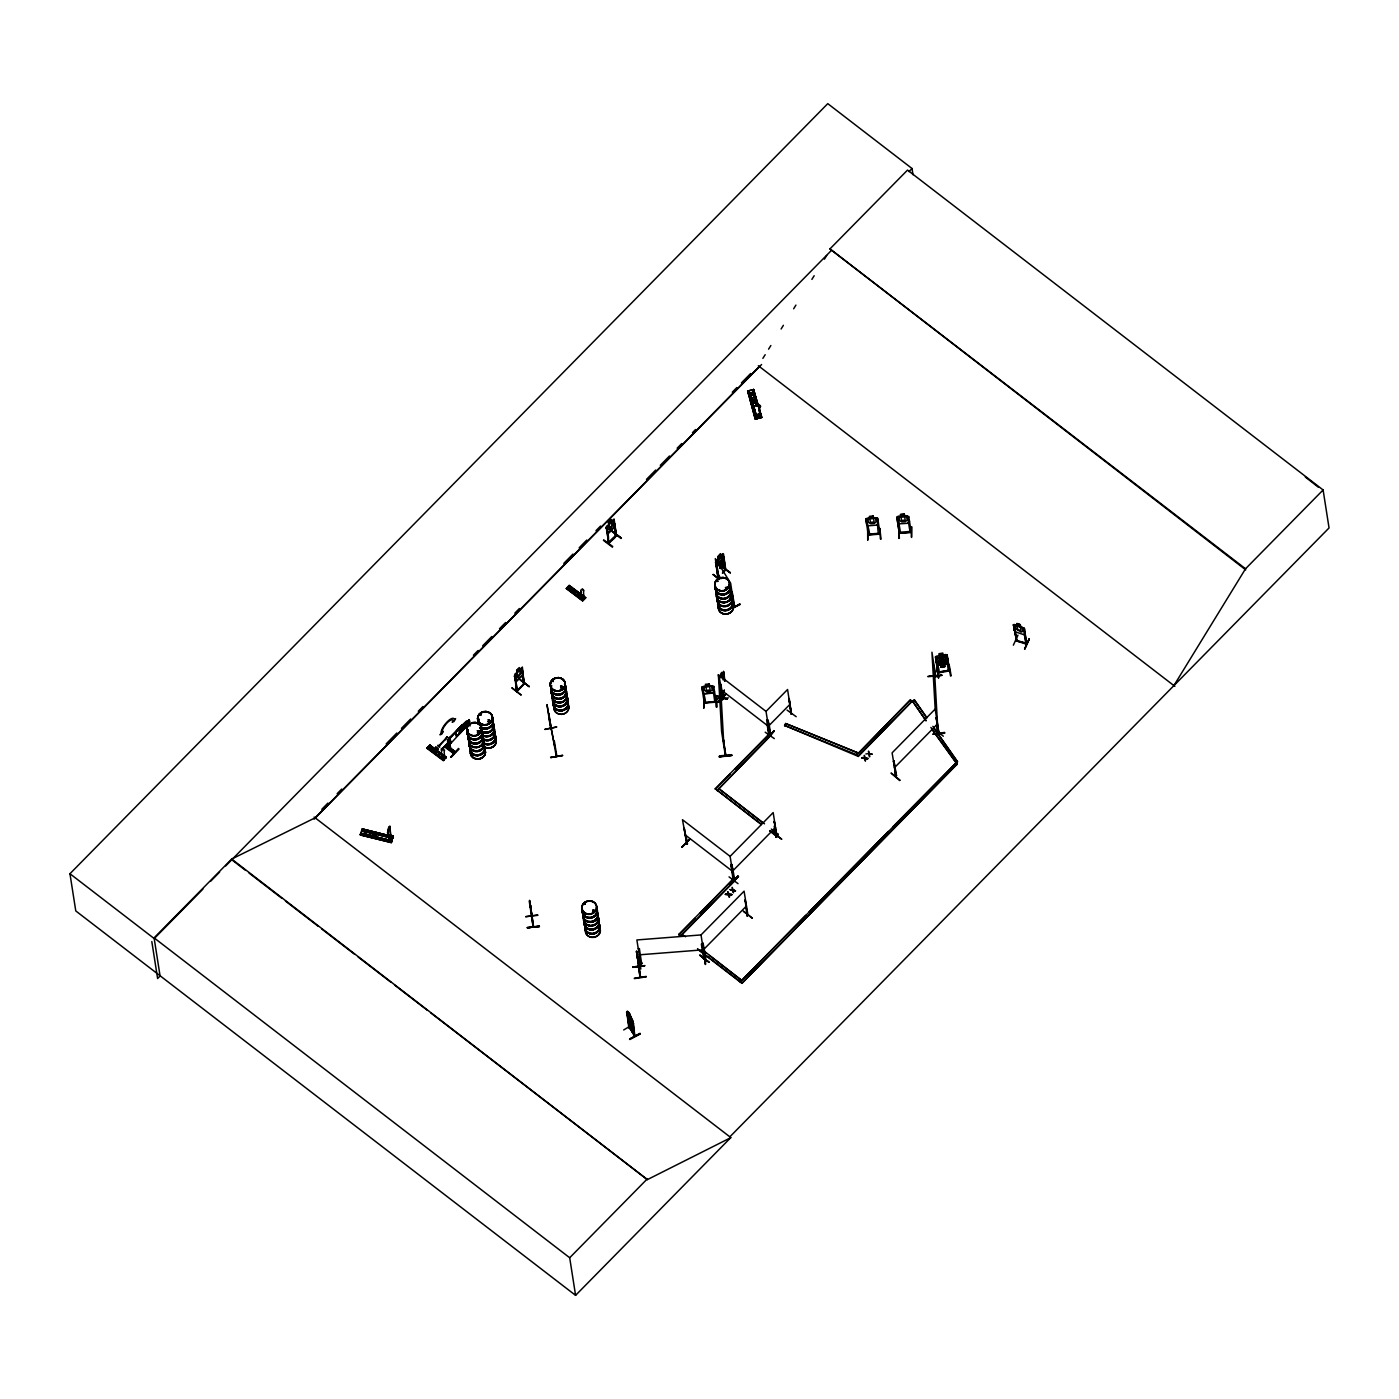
<?xml version="1.0" encoding="UTF-8"?>
<svg xmlns="http://www.w3.org/2000/svg" width="1399" height="1399" viewBox="0 0 1399 1399"><rect width="100%" height="100%" fill="white"/><g stroke="black" fill="none" stroke-linecap="round" stroke-linejoin="round"><path stroke-width="1.5" d="M531.445 916.1L533.159 926.96L531.095 910.959M638.381 966.359L640.095 977.236L636.65 951.827M441.367 750.389L441.699 751.823A2.676 0.962 -53 0 0 441.647 754.166L442.749 758.573L444.532 756.719L444.148 751.56A2.676 0.962 -53 0 0 443.483 749.986C439.601 747.503 440.09 752.172 447.767 742.904M443.623 757.401L444.83 757.628L443.763 757.349M444.322 757.331L444.217 757.384M449.289 740.019L448.537 739.162L449.551 740.071L447.663 740.228L448.817 738.829L448.275 740.543M583.803 598.195L583.086 597.303L584.205 597.933M390.618 837.774L390.478 837.074M391.895 837.861L392.035 840.047L392.35 836.847L391.772 839.977M758.66 416.185L757.471 414.961L758.713 416.57M686.175 843.195L687.416 843.964L685.93 835.22M733.093 879.796L730.977 864.512L733.933 880.373L730.103 856.363L682.467 819.709L686.996 844.331L686.052 843.16M687.049 843.929L686.472 842.723M722.583 698.346L722.776 699.29M720.083 683.481L722.618 699.692L720.607 684.391C719.995 684.041 719.208 684.059 720.887 684.094L723.178 698.87M723.038 699.343L722.461 697.856M732.569 868.534C733.758 881.457 732.342 878.677 734.143 879.534M769.957 735.052L770.517 735.244C769.17 716.865 764.274 712.266 768.96 734.86L770.429 734.702L769.31 734.353M389.954 827.089L390.881 836.759L389.656 840.204L388.048 833.682L389.429 840.134L390.636 836.707L390.006 828.873M390.146 827.946L389.796 826.127L388.415 828.068M390.531 837.389L390.951 837.319M390.811 837.371L391.3 837.494M391.545 837.546L392.087 838.421M724.227 679.354L723.65 671.468L720.835 677.431M449.604 738.882L449.044 738.06L450.356 743.901L463.314 729.771M449.813 737.308L449.988 737.885M436.051 751.648L435.561 750.686M573.642 591.585L574.132 592.546M575.111 591.095L574.814 592.564M551.136 727.952L550.751 729.036L551.206 727.935M556.312 756.422L546.992 704.589L550.699 728.966M556.872 756.317L554.336 740.98M723.248 698.661L722.549 698.503M722.951 698.801L722.111 699.675M725.731 754.918L725.207 753.921L725.836 755.373M935.214 677.029L935.704 675.525M937.89 733.513L938.991 732.132M470.291 725.749L469.784 725.959M477.689 732.342L477.986 733.583L479.315 733.198M477.811 732.709L479.053 731.694M480.032 715.361L480.452 714.329L481.064 715.169M481.046 714.679L479.892 714.679M479.053 733.059L479.123 732.289M480.259 715.134L480.522 714.382M489.318 722.356L488.461 721.394L489.615 721.132M488.251 721.254L489.528 720.677L489.685 722.234M490.367 721.552L488.793 722.514M552.465 681.121L553.392 680.683M561.104 687.539L561.786 688.483M562.573 688.133L561.733 688.378M585.237 904.244L584.082 904.331L585.114 903.771M592.686 911.781L592.844 910.347L593.508 911.641M717.057 581.057L718.229 581.18M727.253 588.279L725.679 588.507L725.924 587.318M715.903 695.95L727.235 699.22L715.903 695.548M727.428 587.125L725.731 587.772L727.148 587.842M727.183 699.273L715.921 695.828M718.107 564.514L720.625 563.832L722.636 559.705L721.237 563.64L723.213 563.919L720.8 564.601L719.751 567.609M722.986 679.827L722.916 673.269L722.129 674.318C721.482 667.41 720.275 681.768 720.415 675.56M752.487 401.548L753.851 400.324M935.231 676.277C959.207 673.251 912.218 677.746 933.343 676.207M938.029 733.286L938.607 732.132M937.802 733.601L938.904 731.59L938.187 733.845L936.281 717.879L935.861 718.859M360.295 834.923L391.388 842.6L360.277 834.941L360.907 833.122L392 840.886L360.732 833.314M361.729 830.761L388.695 837.354L361.711 830.779L362.358 828.96L393.416 836.794L362.341 828.995M391.353 842.653L393.102 835.903L389.954 835.116L389.936 836.305M392 840.834L391.615 841.953M393.259 836.882L392.839 838.386M721.919 696.877L721.797 695.81M720.782 693.117L721.412 697.471L724.297 690.039M372.764 834.259L373.655 835.868M716.358 565.511C716.218 562.276 721.622 554.266 723.913 557.309M719.103 566.193L723.633 561.454L724.227 558.691M522.474 675.14L522.317 667.393L515.199 674.056M515.234 680.474L516.336 681.453L522.561 675.14L523.174 672.394M614.756 524.258L614.161 526.916C599.716 540.399 614.686 530.046 614.948 524.258M556.12 755.477L556.819 756.282M449.918 743.499L451.02 742.572M721.447 697.367L724.35 690.424M360.417 834.364L391.493 842.093L360.382 834.311L362.166 828.96L389.289 835.693M392.909 838.036L361.816 830.149L391.003 837.214M362.114 829.659L393.189 837.441M388.345 829.082L388.03 833.909M770.377 734.685L769.59 735.332L768.785 734.09M713.158 574.674L719.296 578.749M580.917 589.993L582.579 588.822L582.841 590.291A2.676 0.962 -53 0 1 583.505 591.864L583.89 597.023L582.124 598.859L580.882 594.365M699.955 955.447L709.031 962.25L699.955 955.167M729.036 876.876L738.025 883.661M512.034 688.081L520.97 694.918M603.808 539.944L612.745 546.502M718.107 577.385L718.544 576.913M725.119 569.953L725.469 568.938M725.889 569.813L724.682 570.407L725.556 569.48M704.869 958.49L705.516 957.65M733.496 879.394L734.597 879.079M733.461 880.146L731.922 864.425L734.667 879.569L733.531 880.058M747.258 915.785L747.451 914.316M775.798 837.127C777.424 833.437 775.011 839.103 777.022 836.532M516.913 690.966L524.503 683.167M517.315 690.459L516.423 691.368L514.902 675.665L516.808 691.631L524.817 683.412M523.733 683.866L524.415 683.254M522.317 667.393L524.083 683.674M615.665 535.642L616.19 534.488M388.642 828.138L387.453 832.772L388.292 833.734M734.108 606.694L734.737 606.257M629.655 1024.295C626.175 1015.132 633.502 1034.893 634.237 1030.416M633.992 1031.43L632.925 1023.946L633.52 1025.624M633.205 1024.82C627.941 1025.484 625.213 1004.587 628.518 1013.576M627.417 1015.307L627.836 1014.362M627.469 1015.429L627.784 1014.555L633.187 1024.313M388.135 840.274L388.292 841.254L389.954 835.116M362.988 833.629L391.423 840.659L391.44 842.023M393.084 837.074L393.102 835.903M758.555 416.78L757.943 414.821L757.751 416.08M791.537 713.21L791.344 714.102L788.984 698.556L790.907 713.857M447.837 740.054L449.062 739.004M449.394 740.246L450.181 750.179L447.645 740.071C447.208 747.731 451.667 754.044 449.324 743.184M450.111 750.091L449.114 738.13M434.372 751.193L434.582 752.137M477.724 732.709L479.297 732.586M479.56 733.076L479.42 732.027M552.483 680.963L553.182 680.683M560.789 687.678L562.171 686.839M585.324 904.156L584.082 903.964M717.495 581.512L717.302 580.917M593.193 910.137L593.508 911.658M594.505 911.431L594.19 910.189M727.497 588.157L727.358 587.108M937.592 671.992L938.904 672.744L938.904 671.782M949.431 670.453L937.645 672.359M719.786 686.734L719.82 679.757M720.922 678.043L722.216 674.93L722.758 678.358M723.283 673.584L723.266 672.534L724.28 679.949M723.86 692.12L721.867 697.576L721.674 696.527M628.746 1026.936L634.901 1035.68M629.637 1027.443L629.34 1028.282L626.857 1012.281L628.763 1027.268M1016.653 641.022L1013.348 624.706L1014.485 624.514L1024.313 628.326L1026.814 644.327L1015.691 640.707M1013.628 625.44L1016.811 641.109L1015.622 632.156M1014.065 629.725L1015.569 631.893L1024.068 634.761L1025.082 633.24M1020.553 626.472L1020.273 624.636C1011.897 623.255 1021.48 622.59 1020.396 626.595L1022.319 627.819L1022.861 631.229L1021.253 632.103L1015.796 628.903L1015.254 625.475L1016.898 625.266M1015.482 631.911L1014.24 629.637M1016.548 640.532L1013.488 624.776M1016.793 641.004L1026.883 643.435M1023.369 629.078L1024.523 629.06L1023.369 629.078L1026.569 644.309M1025.659 643.033L1024.523 635.111M1025.904 643.05L1025.764 644.1M1015.587 640.095L1026.779 643.4M1029.139 638.818L1024.61 649.171L1029.332 639.133M1024.61 649.171L1029.209 638.871M718.404 577L718.054 578.084L715.606 561.926L718.089 558.533L717.617 563.989L719.138 564.077L721.569 561.524L722.618 558.691L722.094 555.263L720.695 556.033L720.398 553.969L717.809 556.715L718.194 558.621M715.711 562.013L722.444 554.109L720.782 555.875M724.682 562.188L719.786 568.099M724.105 563.692L724.105 557.274M515.147 673.986L516.948 691.473M614.126 527.353C618.428 537.566 615.717 536.447 608.757 543.372L606.222 527.283L614.178 519.326L613.007 519.659M388.73 827.246L390.164 826.547M444.2 759.622L427.674 747.433L444.183 759.64L443.308 760.566L426.975 748.343L430.035 745.142L429.108 746.104L445.809 757.926L429.143 746.087M443.273 760.601L446.333 757.384L429.808 745.09L427.394 747.905M445.582 757.996L429.266 745.842M446.089 757.471L429.808 745.212L446.141 757.506L444.13 755.792M568.501 586.391L569.393 585.464L566.525 588.279L582.666 600.87L566.333 588.647L569.166 585.394L585.674 597.705L584.799 598.632L568.641 586.041L584.817 598.597M566.857 588.105L583.558 599.944L567.207 587.737M582.631 600.905L585.691 597.688M585.272 598.125L583.505 596.079M935.983 660.415L937.033 658.369L946.196 656.813L937.05 658.492L936.001 660.538M947.77 659.821L946.773 661.919L937.767 663.336L936.211 661.902L937.785 663.441L946.878 661.972L947.927 659.926M640.48 963.526L641.809 963.421L640.55 963.946M703.452 958.053L704.624 957.913M704.152 702.718L714.784 701.494M712.633 686.979L713.717 686.892L712.633 686.979L714.906 702.298L716.096 701.231M880.023 533.211L868.254 534.086C867.223 534.663 870.195 534.488 869.216 534.051M876.596 519.344C878.135 516.423 876.928 532.162 879.062 534.313L880.111 533.753L868.114 534.645M899.102 532.319L900.536 533.124L898.053 517.875M909.787 531.48L911.099 532.302L899.33 533.211L896.899 517.21L898.053 516.458L908.738 516.406L911.221 532.285L899.452 533.316M909.875 532.022L911.046 531.882M856.608 755.075L910.382 699.902L912.113 701.231L858.356 756.422L784.577 725.416L785.626 723.51L857.57 752.714L785.626 723.51M784.664 725.871L785.696 723.982M858.356 756.422L856.538 754.621L857.57 752.714M458.312 728.722L455.672 731.957L456.441 736.329L466.269 726.99L466.462 721.184L455.777 732.027L456.441 736.329L459.169 734.143M877.243 525.027L878.275 523.034L877.523 518.277M878.415 523.156L877.348 525.08L868.079 525.814L866.576 523.96L868.167 525.744M909.367 521.197L908.318 523.069L909.507 521.32M722.583 567.347L722.863 560.142L721.342 560.055L718.911 562.608L718.387 559.198L720.8 556.645L721.324 560.055L718.929 562.608M718.876 577.245L718.142 578.032L715.326 558.621L730.628 583.173L734.23 607.114M725.714 569.306L722.479 572.856M722.531 573.24L725.871 569.708M762.875 358.371L765.166 354.699M768.576 349.19L770.866 345.518M781.114 328.992L783.388 325.32M793.653 308.777L795.926 305.104M811.892 279.398L814.166 275.725M824.413 259.182L826.704 255.51M1173.901 685.597L1245.53 568.781L829.939 248.917L907.514 170.101L1323.104 489.965L1329.05 527.948L729.753 1136.932L730.715 1137.702L647.37 1179.619L430.927 1013.016M608.88 524.048L607.638 526.007L608.18 529.417L609.737 529.539L613.304 524.205L612.762 520.795L611.346 521.53L611.048 519.466L608.39 522.159L608.775 524.065L608.39 522.159M517.105 672.185L515.881 674.143L516.406 677.553L517.962 677.676L521.53 672.359L521.005 668.932L519.571 669.666L519.274 667.62L516.616 670.313L517 672.219L516.721 670.278M775.798 836.445L777.005 836.445M705.183 957.248C704.781 963.316 705.131 948.015 703.487 947.088M641.564 963.334L640.427 962.932L641.686 962.827L640.637 963.981L636.877 939.953L701.021 934.934L744.093 891.163L747.835 914.474M895.482 775.868L896.602 775.553L895.447 776.62L893.926 760.899L896.497 775.536M936.683 667.428L938.519 677.92M609.422 542.655L608.652 543.389L606.676 527.528M516.511 691.281L524.642 682.992M517.56 690.949L514.902 675.665M640.829 969.035L639.5 958.402M703.749 697.524L703.802 708.279L703.802 697.262M867.677 529.504L867.73 540.259L867.747 529.242M899.382 538.335L898.718 527.685M427.01 748.308L427.674 747.433M566.385 588.612L567.26 587.685M444.69 746.926L453.713 753.694M454.028 753.064L445.057 746.227L454.01 753.396M899.662 780.572L891.058 773.035L900.099 780.152M603.441 540.329L612.395 547.166M512.017 687.801L521.04 694.936M435.666 752.155L435.998 751.141M573.73 591.48L575.129 591.2M477.479 732.202L478.371 733.286M704.904 958.857L703.557 958.962L705.586 958.035M641.686 963.841L639.36 948.539M705.236 702.525L705.428 702.438M705.341 703.032L705.271 702.071M715.868 701.738L704.274 702.7M705.848 686.157L701.861 687.066L704.292 703.067L716.201 702.141L713.7 686.14L703.085 686.489M869.111 534.558L868.342 534.628M869.286 535.013L869.321 534.978C870.58 532.547 864.739 517.473 866.995 520.096M878.939 534.313L878.939 533.194L880.146 534.121L877.645 518.12L873.606 517.892M899.225 532.302L910.994 531.375M899.312 532.844L900.519 532.757M754.953 401.933L752.837 402.23M372.921 834.119L375.247 834.136M719.156 564.077L721.569 561.506L722.094 564.934L719.681 567.487M720.363 568.554L722.006 567.522M717.897 556.785L720.398 553.969M718.054 577.49L716.131 562.101L717.11 566.595M716.445 562.346L715.414 562.853M722.741 555.665L723.143 554.686L725.049 570.005M713.28 574.604L718.911 579.536M730.261 572.943L721.167 566.245L730.208 572.646M770.447 735.192L767.806 720.065L766.635 719.82M769.87 735.384L766.022 711.392L787.567 689.515L791.397 714.085L789.281 698.783M787.025 710.08L796.206 716.708M574.045 593.945L576.703 591.182M429.913 750.056L432.571 747.293M434.232 748.535L431.557 751.176M583.803 596.516L581.337 598.929M581.984 598.772L583.768 596.936M583.54 598.352L584.205 597.39L583.698 599.437L584.362 598.475M445.004 758.188L444.2 759.027L444.83 757.104L445.162 758.293M444.025 757.943L444.987 757.209M438.534 745.982L447.435 736.958L438.936 746.471M445.459 739.004L447.435 736.958M445.354 739.669L447.19 736.783M449.027 738.112L462.544 724.822L449.516 738.934M462.544 724.822L449.096 738.497M449.464 738.41L450.251 737.605M448.03 740.368L448.817 738.829M448.187 742.991L441.472 749.847M441.577 750.179L448.17 743.166M450.67 742.222L450.251 743.324M459.064 749.095L451.055 757.331M450.688 757.051L458.522 748.413M725.731 693.939L717.67 702.193L726.098 694.201M718.089 702.438L726.116 693.991M768.873 734.632L767.876 725.679M774.032 730.89L766.477 739.704M770.115 735.297L773.962 730.82L766.11 739.424M770.499 735.629L774.137 731.187M684.688 829.362L684.163 828.453L687.416 843.964M689.812 838.91L681.75 847.164L690.162 838.963M690.214 838.98L682.135 847.217M730.698 864.792L732.237 864.669M773.874 822.385L774.277 821.405L776.375 837.249M772.808 832.457L781.779 839.278L775.746 834.731M734.335 879.219L733.671 879.831L734.65 879.464M730.121 884.325L738.06 875.809L730.575 884.728L738.567 876.439L734.195 880.286M702.858 942.996L702.438 943.975C700.619 941.3 705.009 955.604 704.379 958.717L705.498 957.493M744.793 900.956L745.195 899.977L747.031 915.925M894.241 761.143L893.209 761.651M746.646 915.138L747.731 914.666M747.171 915.838L747.608 914.771M752.26 918.304L743.289 911.134L752.277 917.954M943.346 736.206L934.305 729.071M160.325 975.733L157.615 978.513L151.826 941.614M314.163 817.068L730.82 1137.579L575.584 1295.352L75.773 910.924L69.95 873.728L827.771 103.648L912.026 168.51L913.005 174.718M160.046 975.785L154.1 937.872L231.674 859.056L647.37 1179.619M202.89 889.117L154.222 938.572L69.95 873.728M210.497 881.387L219.608 872.119M225.694 865.929L831.093 250.753M908.983 171.605L912.026 168.51M321.822 809.287L327.943 803.061M337.124 793.723L341.723 789.053M386.141 743.918L396.861 733.024M401.461 728.354L410.641 719.016M418.301 711.234L422.9 706.565M473.439 655.204L478.038 650.535M482.638 645.866L491.818 636.528M499.478 628.746L505.616 622.52M514.797 613.199L519.396 608.53M563.814 563.395L572.995 554.056M579.134 547.831L586.776 540.049M595.974 530.711L600.573 526.041M646.513 479.35L655.711 470.012M660.293 465.342L669.491 456.004M677.151 448.222L681.75 443.553M692.47 432.658L695.53 429.545M732.289 392.192L736.888 387.523M741.47 382.854L750.668 373.516M759.307 366.486L315.125 817.82L231.674 859.056M314.215 819.115L761.581 364.527M613.444 521.215L613.864 520.236L615.315 535.555M612.36 531.253L621.348 538.125L612.412 531.253M605.942 528.262L606.991 527.755C611.555 547.079 602.969 545.627 616.504 535.345M458.242 728.687L466.374 721.307M466.479 722.444L469.295 719.681L460.603 727.532L458.889 732.307L466.094 726.046L469.592 721.499L469.207 719.593M466.741 724.157L469.592 721.499L469.12 719.751M515.217 675.909L514.185 676.399M521.67 669.352L522.089 668.372L523.978 683.691M466.129 726.885L459.169 734.213M529.119 686.717L520.183 679.844L529.137 686.384M789.893 704.397L768.348 726.273L720.712 689.62L723.948 746.489M761.318 824.571L715.274 788.721L769.118 734.003L770.866 735.349L717.092 790.522L770.866 735.349M715.344 789.176L730.313 773.979M734.79 769.433L769.188 734.475L770.936 735.804M730.103 856.363L773.175 812.592L776.935 836.689M775.501 827.474L732.429 871.245L684.793 834.591M678.812 934.375L680.614 936.176L678.812 934.375L732.656 879.656L734.388 881.003L682.117 934.654M678.882 934.829L695.338 918.129M699.815 913.564L732.656 879.656M771.321 829.047L778.124 834.294L776.567 835.885L769.747 830.639M778.124 834.294L776.532 835.745M858.112 753.554L910.382 699.902M680.544 935.704L734.388 881.003M858.269 755.95L912.113 701.231M725.399 894.293L728.214 894.083L725.399 894.293L728.337 894.678L729.141 897.231M728.075 891.74L728.862 894.258L731.852 894.643L728.862 894.258M730.103 889.502L732.551 890.568L730.121 889.659M732.429 889.974L732.237 887.333L733.059 890.009L735.524 890.918C731.03 887.963 735.174 896.899 732.516 890.411M862.186 757.524L864.477 757.838L861.662 758.048L864.634 758.59L865.439 761.143L865.229 758.468L867.607 758.94L865.264 758.625M865.876 753.956L868.674 753.571M869.461 754.358L872.311 754.148L869.304 753.606L868.517 751.088L868.709 753.729M731.852 894.643L728.966 894.713L731.817 894.503M867.607 758.94L865.107 757.873L868.097 758.258M868.796 754.183L869.618 756.876L869.426 754.201M935.826 677.168L931.944 652.196L935.179 709.066L892.107 752.837L895.937 776.218M746.419 906.045L703.347 949.816L639.221 954.835M894.433 767.719L937.505 723.965L934.287 667.078M932.871 726.326L957.458 761.546L740.158 982.011M709.415 955.534L741.732 980.402L805.841 915.261M808.902 912.165L888.33 831.443M892.912 826.792L957.458 761.546M957.196 764.029L741.89 983.34L957.196 764.029L930.877 727.463M1245.53 568.781L1323.104 489.965M575.584 1295.352L569.69 1257.753L647.265 1178.92M935.231 676.189L935.354 677.238L932.958 661.272M725.329 569.026L724.14 561.069M748.395 391.055L749.234 390.863M755.67 399.834L752.085 390.094M757.768 405.71L753.501 389.482L761.913 417.444M757.996 405.518L753.519 389.587L747.678 391.003L755.215 419.193L761.93 417.427M748.955 393.032L756.352 418.896L757.244 418.651L749.881 392.804L757.156 418.703L748.815 390.706M761.021 417.654L761.283 416.342L755.443 417.846L755.6 418.826L748.745 393.084M574.045 591.165L573.695 592.092M896.077 775.798L893.926 760.899M747.346 914.876L745.195 899.977M704.869 958.298L703.505 958.472M562.73 688.413L560.842 687.871M594.278 911.553L592.966 911.816M608.687 542.829L616.487 534.715M947.28 664.263L948.47 663.336L936.77 665.452L938.257 665.872M936.631 656.061L935.424 656.883L937.995 672.971L949.641 670.89L947.14 654.889C940.373 655.012 936.77 655.589 937.522 656.656L938.064 660.083L940.25 661.22L943.888 660.59L945.619 658.807L945.077 655.379L943.031 655.099L942.839 653.071L938.939 653.735L939.394 655.711M721.272 566.088L730.278 572.611M455.077 752.277L445.966 745.282L455.025 752.05M620.964 538.458L611.905 531.393M520.236 679.722L529.224 686.577M896.129 775.833L895.972 776.725M373.306 835.588L374.67 835.763L375.212 833.979M898.106 516.528L896.899 517.21M938.344 731.415L938.519 733.146L944.78 733.216L932.748 734.178L944.692 732.411M926.033 720.887L912.445 701.056L914.439 699.902L926.733 717.512M912.515 701.511L914.439 699.902M632.226 1021.427L632.068 1020.413L632.365 1021.41M630.267 1023.911L628.186 1020.221L633.345 1028.72M627.312 1011.407L632.383 1020.081L629.865 1014.292M627.382 1013.103L626.49 1012.474M630.075 1014.59L628.151 1011.582M630.354 1016.426L630.127 1014.485M633.887 1023.876L623.692 1029.944M629.27 1026.656L634.621 1036.414L632.068 1020.413M629.323 1027.74L629.113 1026.621M634.412 1030.468L632.505 1020.011L634.989 1036.222L634.569 1035.33M640.043 1033.284L629.533 1039.09L640.13 1033.634M640.357 1033.966L629.83 1039.527M717.11 567.469L716.375 566.84M731.782 591.812L734.038 606.799M734.388 606.064L734.37 607.096M732.814 607.708L739.826 604.018M732.866 607.988L740.036 604.56M732.989 608.215L739.826 604.001M752.784 389.919L756.859 405.815M753.466 389.604L747.748 391.09M755.285 419.175L748.168 391.108M755.565 418.966L747.643 390.811M759.972 417.951L759.657 413.737M761.108 417.654L758.748 409.715M574.797 592.459L573.765 592.179M434.879 750.668L435.911 751.053M450.128 748.85L449.394 749.584L448.17 739.931M553.322 681.628L552.5 681.278M478.248 731.782L477.479 732.919M592.844 910.154L594.015 910.049M938.502 677.693L936.753 667.166L938.607 677.99M948.4 670.104L949.484 669.981M949.571 670.978L947.123 655.659L946.039 655.851L948.487 671.135M373.446 833.682L375.037 833.891M684.163 828.453L686.577 842.793M568.641 586.041L585.342 598.072M585.621 597.775L569.148 585.604M566.525 588.279L583.051 600.451M722.321 554.126L723.458 553.777L725.801 569.953M521.372 667.778L522.404 667.48M878.939 533.246L878.799 534.226M879.901 534.261L879.866 533.194M900.291 533.246L900.274 532.18M716.131 702.228L715.833 701.144M755.932 416.08L759.814 415.083M757.279 416.22C761.825 415.328 755.128 416.325 757.524 417.864M1013.436 624.881L1017.038 625.353L1016.758 623.534L1016.986 625.475M734.37 605.907L734.737 606.904L732.149 591.62M726.693 588.332L725.609 587.597M478.161 731.677L479.297 731.852M548.828 713.56L551.258 728.966M544.963 729.264L556.802 726.973L544.98 729.474M550.611 757.349L562.555 755.582M562.555 755.512L550.646 757.593L562.503 755.285M943.013 654.977L945.672 654.592M936.596 657.827C934.27 655.397 940.25 670.121 938.939 672.709M946.109 656.218L947.123 655.659M950.516 675.962L948.854 665.382M944.955 666.484C934.549 666.921 947.962 668.949 944.517 664.612L946.371 663.668L945.846 660.258L943.66 659.121L940.023 659.751L938.292 661.535L938.834 664.962L940.88 665.242L941.055 667.271M938.939 671.94L948.19 670.366M686.402 842.793L687.294 843.335M530.448 905.328L529.522 900.326L533.579 926.89L530.728 907.339M529.609 900.904L531.952 915.803M529.854 902.512L529.714 901.568M529.941 903.142L529.941 902.18M530.448 906.622L530.781 908.983M531.043 910.732L530.466 905.608M531.235 911.903L530.676 911.011M525.762 916.66L537.706 914.911M537.776 915.331L525.762 916.677M531.795 917.569L529.312 901.621M527.371 927.572L539.437 926.628L527.353 927.502M636.562 951.285L640.515 977.167L637.647 957.598M636.545 951.18L639.028 966.744M636.79 952.789L636.23 951.897M636.86 953.419L636.86 952.457M637.367 956.881L637.717 959.242M638.171 962.18L637.402 955.867M632.698 966.954L644.729 965.747L632.698 966.936M632.768 967.374L644.712 965.607M634.412 978.618L646.355 976.852M929.461 676.399L941.475 675.332M716.305 698.888L728.337 697.874M936.176 718.159L936.526 717.162L938.519 733.146M723.388 739.651L725.784 755.6L723.388 739.651L723.44 740.613M938.799 731.537L938.467 733.006M719.611 756.719C757.279 752.207 693.432 759.377 731.625 755.67M719.523 755.845L731.537 754.883M639.378 948.907L638.276 948.627M705.218 963.998C703.015 931.104 706.495 984.739 705.288 955.377M873.308 515.951L869.374 516.371L869.793 518.26L867.922 519.029L868.447 522.439L870.65 523.751L874.34 523.471L876.071 521.844L875.547 518.434L873.483 517.98L873.308 516.074M904.401 514.115L900.449 514.43L900.746 516.371L898.997 517.193L899.54 520.603L901.743 521.914L905.433 521.635L907.164 520.008L906.639 516.581L904.558 516.126L904.279 514.185L904.681 515.951M904.279 514.307L900.589 514.587L900.886 516.423L898.053 516.581M869.793 518.137L865.806 519.064L868.359 535.1M876.159 517.7L866.96 518.312L865.806 519.169L866.715 524.065M904.558 516.021L907.234 515.864M896.969 517.962L898.088 518.242M907.671 517.123L908.755 517.035M881.073 539.192L879.796 528.297L880.373 538.965M911.588 526.723L911.518 537.426L911.553 526.689M880.006 534.138L868.114 535.065M709.363 683.971L705.411 684.286L705.848 686.279L703.977 687.049L704.519 690.459L706.722 691.771L710.395 691.491L712.143 689.864L711.601 686.437L709.538 685.982L709.241 684.041L709.66 685.912L712.213 685.72M703.05 688.098C700.812 685.493 706.547 700.619 705.253 703.05M704.222 693.642L713.298 692.925L714.469 691.176M704.134 693.834L713.403 693.1M716.55 696.58L716.498 707.282L716.533 696.545M630.494 1021.917L629.62 1022.127L632.838 1027.146L630.512 1016.933M704.764 958.857L701.021 934.934M949.291 665.312L951.163 675.822M641.476 962.792L641.599 963.911M726.501 588.612L725.364 587.737M910.154 532.477L907.689 517.49M632.016 1021.847L629.498 1019.014L627.766 1012.631L628.623 1013.523M633.17 1027.391L629.498 1021.567M753.799 402.702L752.627 401.985M703.732 958.997L701.354 944.063M718.194 564.549L720.17 564.776M715.833 696.317L716.655 707.229M1017.965 635.129L1013.348 645.184M1026.709 644.379L1024.208 628.308M725.416 894.451L728.337 894.678M389.814 835.518L392.962 836.305M362.708 834.451L370.997 836.497M375.142 837.529L387.61 840.519M388.397 840.659L391.423 840.659M945.619 654.54L947.158 654.994M719.366 681.435L719.121 682.485M720.852 687.136L720.17 686.227M1020.448 626.49L1024.155 628.413M784.577 725.416L856.538 754.621M733.671 880.303L733.496 879.376M532.127 916.555L531.795 915.523M634.464 1036.362L630.424 1016.321M488.758 722.636L488.443 721.587M722.146 699.587L718.387 674.72L766.022 711.392M627.242 1011.582L629.235 1028.125M722.286 565.511L722.671 567.417M713.175 574.377L719.243 578.836M580.935 592.039L581.057 592.127A2.676 0.962 -53 0 0 581.005 594.47M567.032 587.737L583.505 599.996M427.325 747.975L443.798 760.059M427.132 747.853L443.483 760.287M455.462 751.928L446.456 745.125L455.427 751.928M937.75 733.216L936.526 724.769M723.231 698.993L721.971 698.188L722.059 699.517M699.972 955.132L709.031 962.25M765.201 732.237L774.312 738.602M1245.705 569.865L829.939 248.917M758.328 365.734L1174.88 686.349M910.452 700.374L912.183 701.703M932.171 729.701L957.266 764.501M606.974 525.902L606.134 527.336M764.519 823.819L718.579 788.459L762.892 822.962M773.105 830.831L778.211 834.748M715.274 788.721L761.248 824.098M769.835 831.111L776.935 836.567L774.277 821.405M522.561 675.14L516.231 681.383L514.552 675.49M732.726 880.128L734.458 881.457M467.126 725.451L466.269 726.99M685.51 936.735L682.187 934.584M702.525 949.834L741.732 980.402M702.595 950.288L706.005 952.911M697.559 948.802L741.82 982.885M697.629 949.274L741.89 983.34M231.779 859.755L245.629 870.423M249.092 873.081L282.003 898.403M285.466 901.061L318.36 926.4M321.822 929.058L354.734 954.38M358.196 957.038L391.09 982.378M394.553 985.036L427.447 1010.358M154.1 937.872L569.69 1257.753M1305.302 477.024L1318.365 487.219M438.552 746.681C442.224 748.902 436.103 742.799 438.272 746.401M606.991 532.145L608.093 533.316M722.916 556.225L724.017 557.379M488.811 722.199L488.531 721.202L488.181 722.059M632.068 1026.709L632.925 1027.6M946.109 656.883L947.718 658.544M897.791 522.107L899.26 523.786M897.668 522.247L899.26 523.908M702.63 692.103L704.222 693.764M914.509 700.374L926.803 717.984M934.182 728.547L957.528 762.018M912.445 701.056L925.963 720.433M631.771 1026.901L631.981 1027.74M633.502 1028.755L628.92 1021.812L628.676 1018.385L632.4 1024.19M631.876 1027.128L630.827 1025.939M629.952 1014.905L628.711 1012.491M631.054 1020.343L628.728 1014.135M629.183 1027.163L634.919 1035.994M629.882 1018.017L631.036 1019.836M632.908 1023.963L629.567 1018.857M630.442 1023.071L632.208 1025.887L631.683 1022.459M717.652 573.503L720.94 578.766M730.768 594.54L732.954 598.055M632.628 1023.981L631.299 1020.028M864.512 757.996L864.32 755.355L865.142 758.031M727.55 892.09L728.232 894.223M728.966 894.713L729.648 896.881M759.5 407.704L759.884 415.311L755.985 416.307L753.991 409.12A4.022 1.871 -15.9 0 1 753.589 406.497A4.022 1.871 -15.9 0 1 759.097 405.08A4.022 1.871 -15.9 0 1 759.5 407.704L759.57 407.931A4.022 1.871 -15.9 0 0 759.15 405.29A4.022 1.871 -15.9 0 0 753.641 406.707A4.022 1.871 -15.9 0 0 754.061 409.33M753.484 389.307L761.511 417.409L759.132 409.487M752.365 389.779L756.981 405.78M759.167 413.632L760.374 417.706L759.132 413.754M752.505 392.105L756.632 405.99M759.307 417.392L759.062 415.765M749.095 393.014L756.474 418.861M549.317 719.488L554.948 747.381M638.871 965.765L639.011 966.639L638.731 965.782M935.564 656.883L936.893 665.417M935.179 709.066L938.939 733.163L936.596 719.925M898.84 527.406L898.823 538.423M896.986 518.329L899.33 533.211M774.189 826.249L776.113 837.354M723.755 563.937L724.682 570.407M717.372 567.872L718.964 578.119M716.131 562.101L718.596 578.312M723.528 671.433L724.997 681.173M723.266 672.534L724.595 681.051M725.364 755.635L721.604 731.607L718.387 674.72M735.524 890.918L733.059 890.009M702.001 687.084L702.77 692.085M703.155 943.241L705.498 958.28M614.074 519.256L616.504 535.502L613.864 520.236M610.961 519.624L611.241 521.46M580.725 590.693L581.057 592.127M631.963 1026.114L629.637 1019.888L630.162 1023.299M522.422 670.488L524.293 683.307M522.352 675.49L523.611 684.076M468.997 721.674L468.822 720.572L468.123 722.583M449.586 741.872L450.845 749.549M365.366 829.939L363.513 834.906M646.286 976.415L634.359 978.198M731.59 755.233L719.576 756.247M908.441 523.243L899.172 523.856M900.431 532.215L900.536 533.124M596.901 911.536A7.642 6.75 -8.9 0 1 590.885 922.168A7.537 6.663 -8.9 0 1 583.855 912.847A7.52 6.645 -8.9 0 0 590.92 922.308A7.537 6.663 -8.9 0 0 596.848 911.833A7.52 6.645 -8.9 0 1 590.92 922.308A7.642 6.75 -8.9 0 1 583.715 912.568M584.415 916.328A7.502 6.628 -8.9 0 0 590.483 925.788A7.537 6.663 -8.9 0 0 598.212 916.677A7.537 6.663 -8.9 0 1 590.465 925.788A7.537 6.663 -8.9 0 1 584.397 916.293M596.114 913.984A7.537 6.663 -8.9 0 1 597.39 915.278A7.502 6.628 -8.9 0 0 596.096 914.037A7.537 6.663 -8.9 0 1 597.373 915.121A7.502 6.628 -8.9 0 0 596.061 913.792M598.16 916.607A7.502 6.628 -8.9 0 1 590.43 925.526A7.502 6.628 -8.9 0 1 584.38 916.083A7.537 6.663 -8.9 0 0 590.448 925.648A7.502 6.628 -8.9 0 0 598.195 916.852M596.254 907.444A7.642 6.75 -8.9 0 1 591.235 917.936A7.642 6.75 -8.9 0 1 582.404 910.154M583.75 912.165A7.52 6.645 -8.9 0 0 590.798 921.626A7.537 6.663 -8.9 0 0 596.743 911.151A7.52 6.645 -8.9 0 1 590.798 921.626A7.537 6.663 -8.9 0 1 583.75 912.165M597.023 909.28A7.52 6.645 -8.9 0 1 590.273 918.199A7.52 6.645 -8.9 0 1 582.561 910.417M582.439 909.717A7.537 6.663 -8.9 0 0 590.168 917.534A7.52 6.645 -8.9 0 0 596.918 908.598A7.642 6.75 -8.9 0 1 590.203 917.866A7.642 6.75 -8.9 0 1 582.369 909.945M582.456 909.717A7.52 6.645 -8.9 0 0 590.168 917.517A7.537 6.663 -8.9 0 0 596.936 908.581M597.443 921.941A7.642 6.75 -8.9 0 1 598.405 931.017A7.642 6.75 -8.9 0 1 588.279 933.011A7.642 6.75 -8.9 0 1 585.551 924.284M599.209 926.977A7.537 6.663 -8.9 0 1 594.26 937.33A7.537 6.663 -8.9 0 1 585.569 929.67M599.157 926.768A7.502 6.628 -8.9 0 1 594.225 937.085A7.502 6.628 -8.9 0 1 585.551 929.443M598.247 917.219A7.502 6.628 -8.9 0 1 591.515 926.121A7.502 6.628 -8.9 0 1 583.82 918.339M596.149 914.404A7.502 6.628 -8.9 0 1 597.425 915.68M598.09 919.143A7.642 6.75 -8.9 0 1 593.054 929.636A7.642 6.75 -8.9 0 1 584.24 921.854M598.562 922.868A7.52 6.645 -8.9 0 1 592.634 933.325A7.52 6.645 -8.9 0 1 585.586 923.882M598.702 923.043A7.642 6.75 -8.9 0 1 592.686 933.675A7.642 6.75 -8.9 0 1 585.516 924.074M729.876 588.262A7.642 6.75 -8.9 0 1 723.86 598.894A7.642 6.75 -8.9 0 1 716.69 589.294M731.17 593.543A7.502 6.628 -8.9 0 1 724.42 602.462A7.537 6.663 -8.9 0 1 716.673 594.523A7.502 6.628 -8.9 0 0 724.42 602.462A7.537 6.663 -8.9 0 0 731.187 593.386A7.537 6.663 -8.9 0 1 724.437 602.497A7.537 6.663 -8.9 0 1 716.708 594.68M731.135 593.316A7.502 6.628 -8.9 0 1 724.385 602.217A7.502 6.628 -8.9 0 1 716.708 594.435M729.194 583.943A7.642 6.75 -8.9 0 1 724.175 594.435A7.642 6.75 -8.9 0 1 715.361 586.671M729.701 587.877A7.52 6.645 -8.9 0 1 723.773 598.335A7.52 6.645 -8.9 0 1 716.725 588.892M729.841 588.052A7.642 6.75 -8.9 0 1 723.825 598.685A7.642 6.75 -8.9 0 1 716.655 589.084M732.481 601.815A7.52 6.645 -8.9 0 1 724.734 610.751A7.52 6.645 -8.9 0 1 718.666 601.29M730.365 598.982A7.52 6.645 -8.9 0 1 731.642 600.276M730.418 598.667A7.642 6.75 -8.9 0 1 731.38 607.743A7.642 6.75 -8.9 0 1 721.254 609.719A7.642 6.75 -8.9 0 1 718.526 600.993M732.202 603.703A7.537 6.663 -8.9 0 1 727.235 614.056A7.537 6.663 -8.9 0 1 718.544 606.397A7.502 6.628 -8.9 0 0 727.235 614.021A7.502 6.628 -8.9 0 0 732.167 603.721M732.132 603.476A7.502 6.628 -8.9 0 1 727.2 613.794A7.502 6.628 -8.9 0 1 718.526 606.152M731.222 593.928A7.502 6.628 -8.9 0 1 724.49 602.829A7.502 6.628 -8.9 0 1 716.795 595.047M731.065 595.869A7.642 6.75 -8.9 0 1 726.029 606.362A7.642 6.75 -8.9 0 1 717.215 598.58M732.726 602.829A7.52 6.645 -8.9 0 1 723.668 609.964A7.52 6.645 -8.9 0 1 718.561 600.591A7.642 6.75 -8.9 0 0 721.219 609.509A7.642 6.75 -8.9 0 0 731.345 607.533A7.642 6.75 -8.9 0 0 730.383 598.457M732.377 601.115A7.52 6.645 -8.9 0 0 731.537 599.576A7.537 6.663 -8.9 0 1 725.609 610.051A7.537 6.663 -8.9 0 1 718.544 600.591M730.995 596.166A7.52 6.645 -8.9 0 1 726.046 606.501A7.52 6.645 -8.9 0 1 717.372 598.842M731.03 595.659A7.642 6.75 -8.9 0 1 726.011 606.152A7.642 6.75 -8.9 0 1 717.18 598.37M730.89 595.467A7.52 6.645 -8.9 0 1 725.941 605.802A7.52 6.645 -8.9 0 1 717.267 598.142M566.21 689.969A7.642 6.75 -8.9 0 1 558.341 699.063A7.642 6.75 -8.9 0 1 552.185 689.427M564.059 687.101A7.642 6.75 -8.9 0 1 565.353 688.395M565.843 692.138A7.537 6.663 -8.9 0 1 560.894 702.49A7.537 6.663 -8.9 0 1 552.185 694.831A7.52 6.645 -8.9 0 0 560.877 702.49A7.52 6.645 -8.9 0 0 565.826 692.155A7.537 6.663 -8.9 0 1 560.859 702.35A7.537 6.663 -8.9 0 1 552.15 694.673A7.52 6.645 -8.9 0 0 560.842 702.246A7.52 6.645 -8.9 0 0 565.791 691.91M566.018 689.55A7.52 6.645 -8.9 0 1 558.288 698.503A7.537 6.663 -8.9 0 1 552.203 689.025A7.52 6.645 -8.9 0 0 558.288 698.503A7.537 6.663 -8.9 0 0 566.035 689.55M564.549 683.901A7.537 6.663 -8.9 0 1 559.6 694.254A7.52 6.645 -8.9 0 1 550.909 686.577A7.537 6.663 -8.9 0 0 559.6 694.254A7.52 6.645 -8.9 0 0 564.531 683.901A7.642 6.75 -8.9 0 1 559.652 694.586A7.642 6.75 -8.9 0 1 550.839 686.804M567.19 700.112A7.642 6.75 -8.9 0 1 562.153 710.605A7.537 6.663 -8.9 0 1 553.479 703.085A7.52 6.645 -8.9 0 0 562.171 710.744A7.537 6.663 -8.9 0 0 567.137 700.392A7.52 6.645 -8.9 0 1 562.171 710.744A7.642 6.75 -8.9 0 1 553.339 702.823M554.686 704.869A7.537 6.663 -8.9 0 0 561.751 714.329A7.537 6.663 -8.9 0 0 567.679 703.854A7.52 6.645 -8.9 0 1 561.751 714.329A7.52 6.645 -8.9 0 1 554.686 704.869M565.878 692.522A7.52 6.645 -8.9 0 1 560.947 702.858A7.52 6.645 -8.9 0 1 552.255 695.198M565.248 694.691A7.642 6.75 -8.9 0 1 566.21 703.767A7.642 6.75 -8.9 0 1 556.102 705.761A7.642 6.75 -8.9 0 1 553.374 697.034M566.473 696.3A7.52 6.645 -8.9 0 1 560.562 706.757A7.537 6.663 -8.9 0 1 553.497 697.314A7.52 6.645 -8.9 0 0 560.562 706.757A7.537 6.663 -8.9 0 0 566.49 696.3M566.508 695.793A7.642 6.75 -8.9 0 1 560.492 706.425A7.642 6.75 -8.9 0 1 553.339 696.824M493.532 723.598A7.642 6.75 -8.9 0 1 490.419 731.467A7.642 6.75 -8.9 0 1 481.169 731.117M492.063 718.142A7.642 6.75 -8.9 0 1 490.612 727.025A7.642 6.75 -8.9 0 1 480.557 727.218M478.423 724.35A7.642 6.75 -8.9 0 1 478.895 719.173M493.043 723.423A7.52 6.645 -8.9 0 1 480.679 727.375A7.537 6.663 -8.9 0 0 493.043 723.423M494.984 737.465A7.52 6.645 -8.9 0 1 483.652 746.401M493.235 726.361A7.52 6.645 -8.9 0 1 481.921 735.297M492.605 728.547A7.642 6.75 -8.9 0 1 493.777 737.36A7.642 6.75 -8.9 0 1 484.037 739.879M494.512 733.741A7.642 6.75 -8.9 0 1 493.043 742.624A7.642 6.75 -8.9 0 1 483.005 742.817M492.465 728.162A7.537 6.663 -8.9 0 1 493.008 737.57A7.537 6.663 -8.9 0 1 482.393 738.41A7.52 6.645 -8.9 0 0 493.725 729.456M481.868 733.496A7.52 6.645 -8.9 0 1 477.881 743.586A7.537 6.663 -8.9 0 1 468.088 737.903A7.52 6.645 -8.9 0 0 477.881 743.586A7.537 6.663 -8.9 0 0 481.886 733.478M481.903 732.971A7.642 6.75 -8.9 0 1 476.884 743.481A7.642 6.75 -8.9 0 1 468.07 735.699M478.983 730.733A7.642 6.75 -8.9 0 1 480.626 731.677M482.375 736.696A7.52 6.645 -8.9 0 1 476.464 747.171A7.52 6.645 -8.9 0 1 469.417 737.71M481.239 729.369A7.537 6.663 -8.9 0 0 479.979 728.092A7.52 6.645 -8.9 0 1 481.239 729.386M482.113 730.435A7.642 6.75 -8.9 0 1 474.261 739.529A7.642 6.75 -8.9 0 1 468.088 729.911M479.979 727.567A7.642 6.75 -8.9 0 1 481.256 728.879M470.746 746.209A7.52 6.645 -8.9 0 0 477.793 755.652A7.537 6.663 -8.9 0 0 483.722 745.195A7.52 6.645 -8.9 0 1 477.793 755.652A7.537 6.663 -8.9 0 1 470.729 746.209M483.774 744.898A7.642 6.75 -8.9 0 1 477.758 755.53A7.642 6.75 -8.9 0 1 470.606 745.929M482.952 747.118A7.52 6.645 -8.9 0 1 484.211 748.395M482.48 737.308A7.52 6.645 -8.9 0 1 476.552 747.766A7.52 6.645 -8.9 0 1 469.504 738.322M483.092 740.578A7.642 6.75 -8.9 0 1 478.073 751.071A7.642 6.75 -8.9 0 1 469.26 743.289M469.977 747.188A7.52 6.645 -8.9 0 0 478.65 754.848A7.52 6.645 -8.9 0 0 483.599 744.513A7.537 6.663 -8.9 0 1 477.689 754.988A7.537 6.663 -8.9 0 1 470.624 745.51M469.644 747.206A7.52 6.645 -8.9 0 0 479.979 750.826A7.52 6.645 -8.9 0 0 483.075 741.085A7.537 6.663 -8.9 0 1 478.126 751.438A7.537 6.663 -8.9 0 1 469.434 743.761M469.277 745.51A7.52 6.645 -8.9 0 1 469.434 743.761M435.841 747.066L438.079 749.077L435.841 747.066M465.57 723.021L463.279 726.658L465.937 725.696L462.737 727.62L459.764 732.027L462.09 727.83L459.257 728.862L465.57 723.021M938.572 660.783L941.51 662.514L939.359 665.032L942.419 662.794L945.934 663.843L943.118 662.252L945.392 659.681L942.226 661.989L938.572 660.783M367.43 830.272L365.646 835.623L367.43 830.272M370.595 831.058L368.794 836.41L370.595 831.058M373.393 831.758L371.592 837.109L373.393 831.758M376.541 832.545L374.757 837.896L376.576 832.737M721.657 673.356L720.922 675.962L721.657 673.356M443.151 731.45L441.699 734.213L439.916 734.79L441.035 733.636A10.143 3.602 -52.9 0 1 447.015 722.006A10.143 3.602 -52.9 0 1 454.483 719.751L455.584 718.596L454.028 721.464L452.139 722.164L453.259 721.01A8.464 3.008 -52.9 0 0 447.033 722.898A8.464 3.008 -52.9 0 0 442.032 732.604L443.151 731.45M720.03 554.948L718.579 557.204L720.03 554.948M570.809 586.636L568.169 589.521L570.827 586.758M571.911 587.458L569.271 590.343L571.911 587.458M573.573 588.699L570.932 591.602L573.573 588.699M575.041 589.818L572.401 592.704L575.041 589.818M431.452 746.332L428.811 749.217L431.452 746.332M435.684 749.514L433.043 752.4L435.701 749.637M437.327 750.756L434.687 753.641L437.327 750.756M610.663 520.445L609.177 522.684L610.663 520.445M611.45 522.142L608.967 524.66L609.509 528.07L611.975 525.552L611.45 522.142M518.889 668.6L517.403 670.821L518.889 668.6M465.692 723.423L460.743 728.442L461.005 730.156L465.954 725.119L465.692 723.423M519.676 670.278L517.193 672.797L517.735 676.207L520.201 673.706L519.676 670.278M754.288 392.14L748.482 393.836L754.288 392.14M754.83 394.028L749.025 395.707L754.848 394.221M755.635 396.844L749.829 398.54L755.635 396.844M756.334 399.362L750.529 401.058L756.334 399.362M757.139 402.178L751.333 403.874L757.139 402.178M755.093 414.908L754.795 415.993L760.636 414.489L760.479 413.527L755.093 414.908M942.139 653.683L939.901 654.697L942.139 653.683M943.118 655.711L939.481 656.323L940.023 659.751L943.66 659.121L943.118 655.711M943.888 660.59L940.25 661.202L940.775 664.63L944.43 664L943.888 660.59M944.01 665.644L941.772 666.658L944.01 665.644M530.431 905.223L530.763 908.283L530.431 905.223M539.349 926.033L527.423 927.922L539.349 926.033M637.367 955.5L637.699 958.542L637.367 955.5M872.574 516.493L870.3 517.298L872.574 516.493M903.667 514.657L901.393 515.462L903.667 514.657M873.571 518.574L869.881 518.872L870.423 522.282L874.113 522.002L873.571 518.574M904.663 516.738L900.973 517.035L901.516 520.445L905.188 520.166L904.663 516.738M708.646 684.513L706.373 685.318L708.646 684.513M709.625 686.594L705.953 686.892L706.478 690.302L710.167 690.022L709.625 686.594M1019.556 624.881L1017.353 624.146L1019.556 624.881M1020.501 627.207L1017.09 626.087L1017.615 629.498L1021.025 630.634L1020.501 627.207M450.076 738.357L450.758 742.852L450.076 738.357M585.831 913.46A7.502 6.628 -8.9 0 0 596.708 906.849A7.537 6.663 -8.9 0 0 585.167 901.988A7.537 6.663 -8.9 0 0 585.831 913.495A7.537 6.663 -8.9 0 0 596.743 906.867A7.502 6.628 -8.9 0 0 585.184 901.988A7.502 6.628 -8.9 0 0 585.831 913.46M585.884 913.827A7.502 6.628 -8.9 0 0 596.778 907.199A7.502 6.628 -8.9 0 0 585.237 902.338A7.502 6.628 -8.9 0 0 585.884 913.827M592.739 934.007A7.52 6.645 -8.9 0 0 598.667 923.55A7.537 6.663 -8.9 0 1 592.739 934.025A7.537 6.663 -8.9 0 1 585.691 924.564A7.52 6.645 -8.9 0 0 592.739 934.007M592.109 929.915A7.52 6.645 -8.9 0 0 598.02 919.44A7.537 6.663 -8.9 0 1 592.109 929.915A7.537 6.663 -8.9 0 1 585.044 920.455A7.52 6.645 -8.9 0 0 592.109 929.915M592.966 929.093A7.52 6.645 -8.9 0 0 597.915 918.758A7.537 6.663 -8.9 0 1 592.966 929.093A7.537 6.663 -8.9 0 1 584.275 921.434A7.52 6.645 -8.9 0 0 592.966 929.093M723.895 599.034A7.52 6.645 -8.9 0 0 729.806 588.559A7.537 6.663 -8.9 0 1 723.895 599.034A7.537 6.663 -8.9 0 1 716.83 589.574A7.52 6.645 -8.9 0 0 723.895 599.034M718.806 590.186A7.502 6.628 -8.9 0 0 729.701 583.575A7.537 6.663 -8.9 0 0 718.142 578.679A7.537 6.663 -8.9 0 0 718.789 590.203A7.537 6.663 -8.9 0 0 729.718 583.558A7.502 6.628 -8.9 0 0 718.159 578.714A7.502 6.628 -8.9 0 0 718.806 590.186M718.876 590.535A7.502 6.628 -8.9 0 0 729.753 583.925A7.502 6.628 -8.9 0 0 718.212 579.064A7.502 6.628 -8.9 0 0 718.876 590.535M718.806 590.361A7.537 6.663 -8.9 0 0 729.753 583.715A7.537 6.663 -8.9 0 0 718.159 578.819A7.537 6.663 -8.9 0 0 718.806 590.361M724.227 594.785A7.52 6.645 -8.9 0 0 729.159 584.45A7.537 6.663 -8.9 0 1 724.227 594.802A7.537 6.663 -8.9 0 1 715.519 587.125A7.52 6.645 -8.9 0 0 724.227 594.785M723.143 594.225A7.52 6.645 -8.9 0 0 729.893 585.307A7.537 6.663 -8.9 0 1 723.143 594.243A7.537 6.663 -8.9 0 1 715.414 586.443A7.52 6.645 -8.9 0 0 723.143 594.225M559.373 699.168A7.52 6.645 -8.9 0 0 566.123 690.249A7.537 6.663 -8.9 0 1 559.373 699.185A7.537 6.663 -8.9 0 1 551.643 691.368A7.52 6.645 -8.9 0 0 559.373 699.168M562.415 686.489A7.52 6.645 -8.9 0 0 560.562 685.965A7.537 6.663 -8.9 0 1 562.415 686.472M554.284 690.319A7.52 6.645 -8.9 0 0 565.196 683.691A7.537 6.663 -8.9 0 0 553.619 678.812A7.537 6.663 -8.9 0 0 554.284 690.337A7.537 6.663 -8.9 0 0 565.213 683.709A7.52 6.645 -8.9 0 0 553.637 678.83A7.537 6.663 -8.9 0 0 554.284 690.354A7.537 6.663 -8.9 0 0 565.196 683.691A7.537 6.663 -8.9 0 0 553.619 678.83A7.52 6.645 -8.9 0 0 554.284 690.319A7.502 6.628 -8.9 0 0 565.179 683.709A7.502 6.628 -8.9 0 0 553.637 678.847A7.502 6.628 -8.9 0 0 554.301 690.319M554.336 690.686A7.52 6.645 -8.9 0 0 565.248 684.059A7.52 6.645 -8.9 0 0 553.689 679.18A7.52 6.645 -8.9 0 0 554.336 690.686M558.726 695.076A7.537 6.663 -8.9 0 0 564.654 684.583A7.52 6.645 -8.9 0 1 558.726 695.058A7.537 6.663 -8.9 0 1 551.661 685.597A7.52 6.645 -8.9 0 0 558.726 695.058M565.179 688.011A7.52 6.645 -8.9 0 0 563.919 686.734A7.537 6.663 -8.9 0 1 565.196 688.011M562.066 710.045A7.52 6.645 -8.9 0 0 567.015 699.71A7.537 6.663 -8.9 0 1 562.066 710.062A7.537 6.663 -8.9 0 1 553.374 702.385A7.52 6.645 -8.9 0 0 562.066 710.045M560.457 706.075A7.52 6.645 -8.9 0 0 566.368 695.618A7.537 6.663 -8.9 0 1 560.457 706.093A7.537 6.663 -8.9 0 1 553.392 696.615A7.52 6.645 -8.9 0 0 560.457 706.075M491.766 734.755A7.537 6.663 -8.9 0 0 493.2 725.994A7.52 6.645 -8.9 0 1 481.868 734.947A7.537 6.663 -8.9 0 0 491.766 734.755A7.537 6.663 -8.9 0 0 493.182 725.836A7.52 6.645 -8.9 0 1 481.833 734.685A7.537 6.663 -8.9 0 0 491.748 734.597M481.641 724.175A7.52 6.645 -8.9 0 0 492.553 717.547A7.537 6.663 -8.9 0 0 480.976 712.668A7.537 6.663 -8.9 0 0 481.641 724.192A7.537 6.663 -8.9 0 0 492.553 717.547A7.52 6.645 -8.9 0 0 480.994 712.668A7.52 6.645 -8.9 0 0 481.641 724.175M482.935 732.411A7.52 6.645 -8.9 0 0 493.48 724.087A7.537 6.663 -8.9 0 1 491.224 731.292A7.537 6.663 -8.9 0 1 482.917 732.429M489.772 720.328A7.52 6.645 -8.9 0 0 487.919 719.803A7.537 6.663 -8.9 0 1 489.772 720.328M481.693 724.525A7.52 6.645 -8.9 0 0 492.605 717.897A7.52 6.645 -8.9 0 0 481.046 713.035A7.52 6.645 -8.9 0 0 481.693 724.525M481.658 724.35A7.537 6.663 -8.9 0 0 492.605 717.687A7.537 6.663 -8.9 0 0 480.994 712.808A7.537 6.663 -8.9 0 0 481.658 724.35M481.221 730.803A7.52 6.645 -8.9 0 0 493.375 723.405A7.537 6.663 -8.9 0 1 490.315 731.152A7.537 6.663 -8.9 0 1 481.204 730.803M479.035 719.453A7.52 6.645 -8.9 0 0 478.58 724.56A7.537 6.663 -8.9 0 1 479.018 719.453M493.2 721.674A7.52 6.645 -8.9 0 0 491.993 718.439A7.537 6.663 -8.9 0 1 493.217 721.674M480.574 726.693A7.52 6.645 -8.9 0 0 491.888 717.757A7.537 6.663 -8.9 0 1 490.472 726.501A7.537 6.663 -8.9 0 1 480.557 726.693M478.266 720.433A7.52 6.645 -8.9 0 0 478.458 723.86A7.537 6.663 -8.9 0 1 478.248 720.433M483.162 743.184A7.52 6.645 -8.9 0 0 494.477 734.248A7.537 6.663 -8.9 0 1 493.043 743.009A7.537 6.663 -8.9 0 1 483.145 743.201M493.585 746.436A7.537 6.663 -8.9 0 0 495.036 737.675A7.52 6.645 -8.9 0 1 483.704 746.646A7.537 6.663 -8.9 0 0 493.585 746.436M483.04 742.502A7.52 6.645 -8.9 0 0 494.372 733.566A7.537 6.663 -8.9 0 1 492.938 742.309A7.537 6.663 -8.9 0 1 483.04 742.519M484.124 740.019A7.52 6.645 -8.9 0 0 492.57 728.862A7.537 6.663 -8.9 0 1 493.725 737.553A7.537 6.663 -8.9 0 1 484.124 740.036M480.609 732.202A7.52 6.645 -8.9 0 0 477.164 730.75A7.537 6.663 -8.9 0 1 480.626 732.202M476.499 747.433A7.537 6.663 -8.9 0 0 482.428 736.941A7.52 6.645 -8.9 0 1 476.499 747.398A7.537 6.663 -8.9 0 1 469.434 737.955A7.52 6.645 -8.9 0 0 476.499 747.398M470.868 735.122A7.52 6.645 -8.9 0 0 481.781 728.494A7.537 6.663 -8.9 0 0 470.221 723.598A7.537 6.663 -8.9 0 0 470.868 735.122A7.537 6.663 -8.9 0 0 481.798 728.494A7.52 6.645 -8.9 0 0 470.221 723.615A7.52 6.645 -8.9 0 0 470.868 735.122M470.921 735.472A7.52 6.645 -8.9 0 0 481.833 728.844A7.52 6.645 -8.9 0 0 470.274 723.965A7.52 6.645 -8.9 0 0 470.921 735.472M474.331 739.879A7.537 6.663 -8.9 0 0 482.095 730.925A7.52 6.645 -8.9 0 1 474.331 739.861A7.537 6.663 -8.9 0 1 468.245 730.4A7.52 6.645 -8.9 0 0 474.331 739.861M477.776 742.886A7.52 6.645 -8.9 0 0 481.763 732.796A7.537 6.663 -8.9 0 1 477.776 742.904A7.537 6.663 -8.9 0 1 467.966 737.221A7.52 6.645 -8.9 0 0 477.776 742.886M480.504 731.52A7.52 6.645 -8.9 0 0 478.895 730.593A7.537 6.663 -8.9 0 1 480.504 731.502M475.205 739.162A7.52 6.645 -8.9 0 0 481.134 728.687A7.537 6.663 -8.9 0 1 475.205 739.179A7.537 6.663 -8.9 0 1 468.14 729.701A7.52 6.645 -8.9 0 0 475.205 739.162M478.336 759.115A7.537 6.663 -8.9 0 0 485.103 750.179A7.52 6.645 -8.9 0 1 478.336 759.097A7.537 6.663 -8.9 0 1 470.606 751.315A7.52 6.645 -8.9 0 0 478.336 759.097M478.301 758.87A7.52 6.645 -8.9 0 0 485.051 749.951A7.537 6.663 -8.9 0 1 478.318 758.992A7.537 6.663 -8.9 0 1 470.571 751.176A7.52 6.645 -8.9 0 0 478.301 758.87M478.021 750.738A7.52 6.645 -8.9 0 0 482.952 740.403A7.537 6.663 -8.9 0 1 478.021 750.738A7.537 6.663 -8.9 0 1 469.312 743.079A7.52 6.645 -8.9 0 0 478.021 750.738"/></g></svg>
